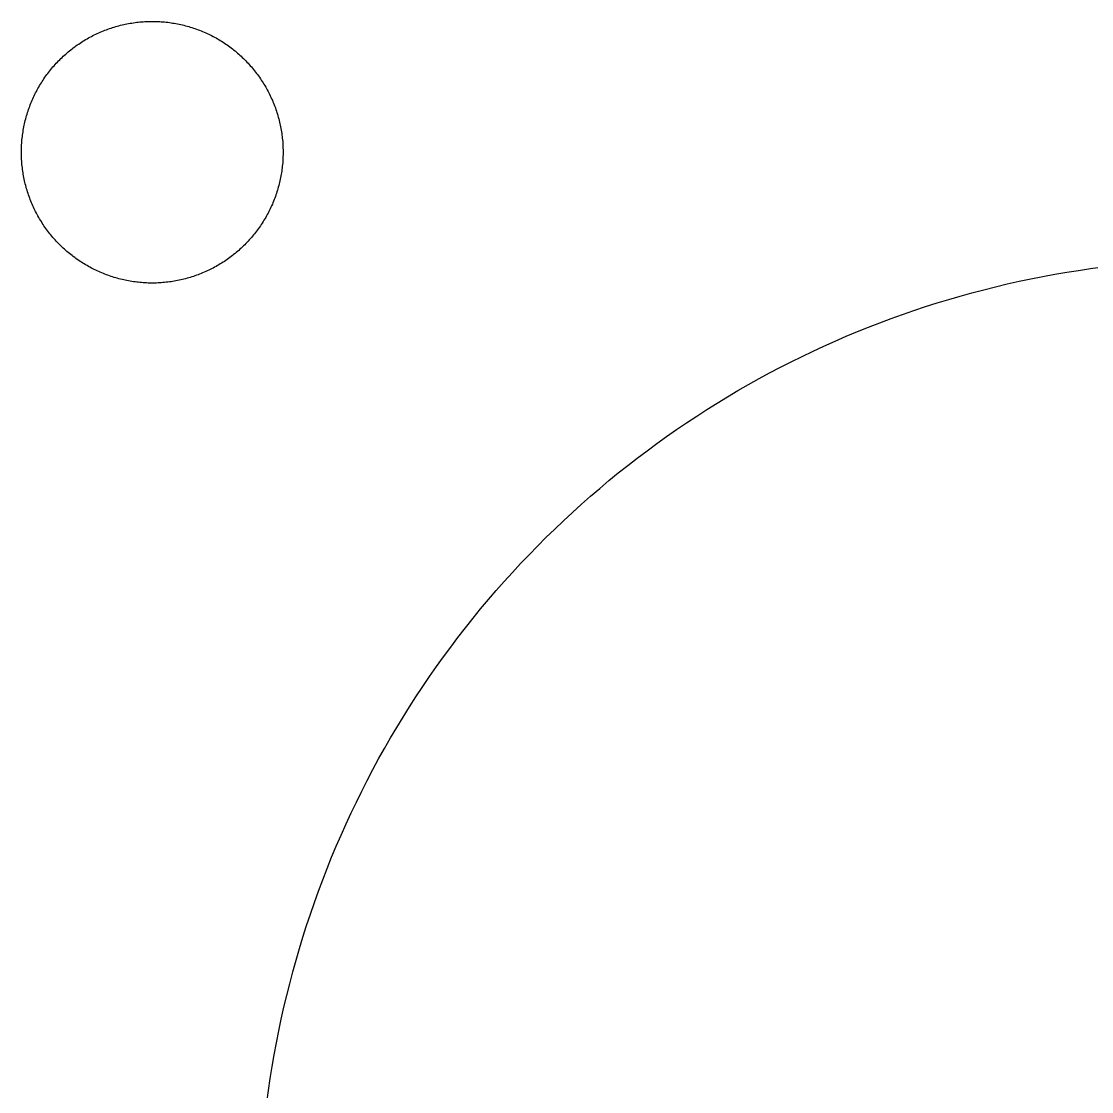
# Model space of a CAD drawing. Header units: metres. Extents: x -136 to 200, y -122 to 130.
# Drawn here: x 141.27 to 149.04, y 50.96 to 58.73 of the extents above; entities that cross this region are included whole.
import ezdxf

# ---------------------------------------------------------------- set-up
doc = ezdxf.new("R2010")
doc.units = ezdxf.units.M

msp = doc.modelspace()

# ---------------------------------------------------------------- linework, layer by layer
for p, q in [((141.889, 58.6679), (141.9, 58.672)), ((141.9, 58.672), (141.911, 58.676)), ((141.911, 58.676), (141.923, 58.6798)), ((141.923, 58.6798), (141.934, 58.6835)), ((141.934, 58.6835), (141.945, 58.687)), ((141.945, 58.687), (141.957, 58.6904)), ((141.957, 58.6904), (141.968, 58.6937)), ((141.968, 58.6937), (141.98, 58.6968)), ((141.98, 58.6968), (141.991, 58.6998)), ((141.991, 58.6998), (142.003, 58.7026)), ((142.003, 58.7026), (142.015, 58.7053)), ((142.015, 58.7053), (142.026, 58.7078)), ((142.026, 58.7078), (142.038, 58.7102)), ((142.038, 58.7102), (142.05, 58.7124)), ((142.05, 58.7124), (142.061, 58.7145)), ((142.061, 58.7145), (142.073, 58.7165)), ((142.073, 58.7165), (142.085, 58.7183)), ((142.085, 58.7183), (142.097, 58.7199)), ((142.097, 58.7199), (142.109, 58.7214)), ((142.109, 58.7214), (142.121, 58.7227)), ((142.121, 58.7227), (142.132, 58.724)), ((142.132, 58.724), (142.144, 58.725)), ((142.144, 58.725), (142.156, 58.7259)), ((142.156, 58.7259), (142.168, 58.7267)), ((142.168, 58.7267), (142.18, 58.7272)), ((142.18, 58.7272), (142.192, 58.7277)), ((142.192, 58.7277), (142.204, 58.728)), ((142.204, 58.728), (142.216, 58.7281)), ((142.216, 58.7281), (142.228, 58.7281)), ((142.228, 58.7281), (142.24, 58.728)), ((142.24, 58.728), (142.252, 58.7277)), ((142.252, 58.7277), (142.264, 58.7272)), ((142.264, 58.7272), (142.276, 58.7267)), ((142.276, 58.7267), (142.287, 58.7259)), ((142.287, 58.7259), (142.299, 58.725)), ((142.299, 58.725), (142.311, 58.724)), ((142.311, 58.724), (142.323, 58.7227)), ((142.323, 58.7227), (142.335, 58.7214)), ((142.335, 58.7214), (142.347, 58.7199)), ((142.347, 58.7199), (142.359, 58.7183)), ((142.359, 58.7183), (142.37, 58.7165)), ((142.37, 58.7165), (142.382, 58.7145)), ((142.382, 58.7145), (142.394, 58.7124)), ((142.394, 58.7124), (142.406, 58.7102)), ((142.406, 58.7102), (142.417, 58.7078)), ((142.417, 58.7078), (142.429, 58.7053)), ((142.429, 58.7053), (142.441, 58.7026)), ((142.441, 58.7026), (142.452, 58.6998)), ((142.452, 58.6998), (142.464, 58.6968)), ((142.464, 58.6968), (142.475, 58.6937)), ((142.475, 58.6937), (142.487, 58.6904)), ((142.487, 58.6904), (142.498, 58.687)), ((142.498, 58.687), (142.51, 58.6835)), ((142.51, 58.6835), (142.521, 58.6798)), ((142.521, 58.6798), (142.532, 58.676)), ((142.532, 58.676), (142.544, 58.672)), ((142.544, 58.672), (142.555, 58.6679)), ((141.728, 58.5897), (141.738, 58.5959)), ((141.738, 58.5959), (141.749, 58.6019)), ((141.749, 58.6019), (141.759, 58.6078)), ((141.759, 58.6078), (141.769, 58.6135)), ((141.769, 58.6135), (141.78, 58.6191)), ((141.78, 58.6191), (141.791, 58.6246)), ((141.791, 58.6246), (141.801, 58.63)), ((141.801, 58.63), (141.812, 58.6352)), ((141.812, 58.6352), (141.823, 58.6403)), ((141.823, 58.6403), (141.834, 58.6452)), ((141.834, 58.6452), (141.845, 58.65)), ((141.845, 58.65), (141.856, 58.6547)), ((141.856, 58.6547), (141.867, 58.6592)), ((141.867, 58.6592), (141.878, 58.6636)), ((141.878, 58.6636), (141.889, 58.6679)), ((142.555, 58.6679), (142.566, 58.6636)), ((142.566, 58.6636), (142.577, 58.6592)), ((142.577, 58.6592), (142.588, 58.6547)), ((142.588, 58.6547), (142.599, 58.65)), ((142.599, 58.65), (142.61, 58.6452)), ((142.61, 58.6452), (142.621, 58.6403)), ((142.621, 58.6403), (142.632, 58.6352)), ((142.632, 58.6352), (142.642, 58.63)), ((142.642, 58.63), (142.653, 58.6246)), ((142.653, 58.6246), (142.664, 58.6191)), ((142.664, 58.6191), (142.674, 58.6135)), ((142.674, 58.6135), (142.685, 58.6078)), ((142.685, 58.6078), (142.695, 58.6019)), ((142.695, 58.6019), (142.705, 58.5959)), ((142.705, 58.5959), (142.716, 58.5897)), ((141.621, 58.5139), (141.63, 58.5214)), ((141.63, 58.5214), (141.64, 58.5288)), ((141.64, 58.5288), (141.649, 58.5361)), ((141.649, 58.5361), (141.659, 58.5432)), ((141.659, 58.5432), (141.668, 58.5502)), ((141.668, 58.5502), (141.678, 58.5571)), ((141.678, 58.5571), (141.688, 58.5639)), ((141.688, 58.5639), (141.698, 58.5705)), ((141.698, 58.5705), (141.708, 58.5771)), ((141.708, 58.5771), (141.718, 58.5835)), ((141.718, 58.5835), (141.728, 58.5897)), ((142.716, 58.5897), (142.726, 58.5835)), ((142.726, 58.5835), (142.736, 58.5771)), ((142.736, 58.5771), (142.746, 58.5705)), ((142.746, 58.5705), (142.756, 58.5639)), ((142.756, 58.5639), (142.766, 58.5571)), ((142.766, 58.5571), (142.775, 58.5502)), ((142.775, 58.5502), (142.785, 58.5432)), ((142.785, 58.5432), (142.795, 58.5361)), ((142.795, 58.5361), (142.804, 58.5288)), ((142.804, 58.5288), (142.813, 58.5214)), ((142.813, 58.5214), (142.823, 58.5139)), ((141.533, 58.4328), (141.542, 58.4414)), ((141.542, 58.4414), (141.55, 58.4499)), ((141.55, 58.4499), (141.559, 58.4583)), ((141.559, 58.4583), (141.567, 58.4666)), ((141.567, 58.4666), (141.576, 58.4748)), ((141.576, 58.4748), (141.585, 58.4828)), ((141.585, 58.4828), (141.594, 58.4908)), ((141.594, 58.4908), (141.603, 58.4986)), ((141.603, 58.4986), (141.612, 58.5063)), ((141.612, 58.5063), (141.621, 58.5139)), ((142.823, 58.5139), (142.832, 58.5063)), ((142.832, 58.5063), (142.841, 58.4986)), ((142.841, 58.4986), (142.85, 58.4908)), ((142.85, 58.4908), (142.859, 58.4828)), ((142.859, 58.4828), (142.868, 58.4748)), ((142.868, 58.4748), (142.876, 58.4666)), ((142.876, 58.4666), (142.885, 58.4583)), ((142.885, 58.4583), (142.894, 58.4499)), ((142.894, 58.4499), (142.902, 58.4414)), ((142.902, 58.4414), (142.91, 58.4328)), ((141.464, 58.351), (141.471, 58.3604)), ((141.471, 58.3604), (141.479, 58.3698)), ((141.479, 58.3698), (141.486, 58.3791)), ((141.486, 58.3791), (141.494, 58.3883)), ((141.494, 58.3883), (141.501, 58.3974)), ((141.501, 58.3974), (141.509, 58.4064)), ((141.509, 58.4064), (141.517, 58.4153)), ((141.517, 58.4153), (141.525, 58.4241)), ((141.525, 58.4241), (141.533, 58.4328)), ((142.91, 58.4328), (142.918, 58.4241)), ((142.918, 58.4241), (142.926, 58.4153)), ((142.926, 58.4153), (142.934, 58.4064)), ((142.934, 58.4064), (142.942, 58.3974)), ((142.942, 58.3974), (142.95, 58.3883)), ((142.95, 58.3883), (142.958, 58.3791)), ((142.958, 58.3791), (142.965, 58.3698)), ((142.965, 58.3698), (142.972, 58.3604)), ((142.972, 58.3604), (142.98, 58.351)), ((141.41, 58.272), (141.417, 58.2822)), ((141.417, 58.2822), (141.423, 58.2922)), ((141.423, 58.2922), (141.429, 58.3022)), ((141.429, 58.3022), (141.436, 58.3121)), ((141.436, 58.3121), (141.443, 58.322)), ((141.443, 58.322), (141.45, 58.3317)), ((141.45, 58.3317), (141.457, 58.3414)), ((141.457, 58.3414), (141.464, 58.351)), ((142.98, 58.351), (142.987, 58.3414)), ((142.987, 58.3414), (142.994, 58.3317)), ((142.994, 58.3317), (143.001, 58.322)), ((143.001, 58.322), (143.008, 58.3121)), ((143.008, 58.3121), (143.014, 58.3022)), ((143.014, 58.3022), (143.021, 58.2922)), ((143.021, 58.2922), (143.027, 58.2822)), ((143.027, 58.2822), (143.033, 58.272)), ((141.37, 58.1988), (141.375, 58.2095)), ((141.375, 58.2095), (141.381, 58.2201)), ((141.381, 58.2201), (141.386, 58.2306)), ((141.386, 58.2306), (141.392, 58.2411)), ((141.392, 58.2411), (141.398, 58.2514)), ((141.398, 58.2514), (141.404, 58.2617)), ((141.404, 58.2617), (141.41, 58.272)), ((143.033, 58.272), (143.04, 58.2617)), ((143.04, 58.2617), (143.046, 58.2514)), ((143.046, 58.2514), (143.051, 58.2411)), ((143.051, 58.2411), (143.057, 58.2306)), ((143.057, 58.2306), (143.063, 58.2201)), ((143.063, 58.2201), (143.068, 58.2095)), ((143.068, 58.2095), (143.074, 58.1988)), ((141.336, 58.1223), (141.341, 58.1334)), ((141.341, 58.1334), (141.345, 58.1445)), ((141.345, 58.1445), (141.35, 58.1555)), ((141.35, 58.1555), (141.355, 58.1664)), ((141.355, 58.1664), (141.36, 58.1772)), ((141.36, 58.1772), (141.365, 58.188)), ((141.365, 58.188), (141.37, 58.1988)), ((143.074, 58.1988), (143.079, 58.188)), ((143.079, 58.188), (143.084, 58.1772)), ((143.084, 58.1772), (143.089, 58.1664)), ((143.089, 58.1664), (143.094, 58.1555)), ((143.094, 58.1555), (143.098, 58.1445)), ((143.098, 58.1445), (143.103, 58.1334)), ((143.103, 58.1334), (143.107, 58.1223)), ((141.31, 58.0432), (141.313, 58.0547)), ((141.313, 58.0547), (141.316, 58.0661)), ((141.316, 58.0661), (141.32, 58.0774)), ((141.32, 58.0774), (141.324, 58.0887)), ((141.324, 58.0887), (141.328, 58.1)), ((141.328, 58.1), (141.332, 58.1112)), ((141.332, 58.1112), (141.336, 58.1223)), ((143.107, 58.1223), (143.112, 58.1112)), ((143.112, 58.1112), (143.116, 58.1)), ((143.116, 58.1), (143.12, 58.0887)), ((143.12, 58.0887), (143.123, 58.0774)), ((143.123, 58.0774), (143.127, 58.0661)), ((143.127, 58.0661), (143.131, 58.0547)), ((143.131, 58.0547), (143.134, 58.0432)), ((141.29, 57.962), (141.292, 57.9737)), ((141.292, 57.9737), (141.295, 57.9854)), ((141.295, 57.9854), (141.297, 57.997)), ((141.297, 57.997), (141.3, 58.0086)), ((141.3, 58.0086), (141.303, 58.0202)), ((141.303, 58.0202), (141.306, 58.0317)), ((141.306, 58.0317), (141.31, 58.0432)), ((143.134, 58.0432), (143.137, 58.0317)), ((143.137, 58.0317), (143.14, 58.0202)), ((143.14, 58.0202), (143.143, 58.0086)), ((143.143, 58.0086), (143.146, 57.997)), ((143.146, 57.997), (143.149, 57.9854)), ((143.149, 57.9854), (143.151, 57.9737)), ((143.151, 57.9737), (143.154, 57.962)), ((141.279, 57.8913), (141.28, 57.9032)), ((141.28, 57.9032), (141.282, 57.915)), ((141.282, 57.915), (141.284, 57.9268)), ((141.284, 57.9268), (141.285, 57.9386)), ((141.285, 57.9386), (141.288, 57.9503)), ((141.288, 57.9503), (141.29, 57.962)), ((143.154, 57.962), (143.156, 57.9503)), ((143.156, 57.9503), (143.158, 57.9386)), ((143.158, 57.9386), (143.16, 57.9268)), ((143.16, 57.9268), (143.162, 57.915)), ((143.162, 57.915), (143.164, 57.9032)), ((143.164, 57.9032), (143.165, 57.8913)), ((141.272, 57.808), (141.273, 57.8199)), ((141.273, 57.8319), (141.274, 57.8438)), ((141.273, 57.8199), (141.273, 57.8319)), ((141.274, 57.8438), (141.275, 57.8557)), ((141.275, 57.8557), (141.276, 57.8676)), ((141.276, 57.8676), (141.277, 57.8794)), ((141.277, 57.8794), (141.279, 57.8913)), ((143.165, 57.8913), (143.166, 57.8794)), ((143.166, 57.8794), (143.168, 57.8676)), ((143.168, 57.8676), (143.169, 57.8557)), ((143.169, 57.8557), (143.17, 57.8438)), ((143.17, 57.8438), (143.17, 57.8319)), ((143.17, 57.8319), (143.171, 57.8199)), ((143.171, 57.8199), (143.171, 57.808)), ((141.272, 57.7961), (141.272, 57.808)), ((141.272, 57.7841), (141.272, 57.7961)), ((141.272, 57.7722), (141.272, 57.7841)), ((141.272, 57.7603), (141.272, 57.7722)), ((141.272, 57.7483), (141.272, 57.7603)), ((141.273, 57.7364), (141.272, 57.7483)), ((143.171, 57.808), (143.172, 57.7961)), ((143.172, 57.7603), (143.171, 57.7483)), ((143.171, 57.7483), (143.171, 57.7364)), ((143.172, 57.7961), (143.172, 57.7841)), ((143.172, 57.7841), (143.172, 57.7722)), ((143.172, 57.7722), (143.172, 57.7603)), ((141.273, 57.7245), (141.273, 57.7364)), ((141.274, 57.7126), (141.273, 57.7245)), ((141.275, 57.7007), (141.274, 57.7126)), ((141.276, 57.6888), (141.275, 57.7007)), ((141.277, 57.6769), (141.276, 57.6888)), ((141.279, 57.665), (141.277, 57.6769)), ((141.28, 57.6532), (141.279, 57.665)), ((143.165, 57.665), (143.164, 57.6532)), ((143.166, 57.6769), (143.165, 57.665)), ((143.168, 57.6888), (143.166, 57.6769)), ((143.169, 57.7007), (143.168, 57.6888)), ((143.17, 57.7126), (143.169, 57.7007)), ((143.171, 57.7364), (143.17, 57.7245)), ((143.17, 57.7245), (143.17, 57.7126)), ((141.282, 57.6414), (141.28, 57.6532)), ((141.284, 57.6295), (141.282, 57.6414)), ((141.285, 57.6178), (141.284, 57.6295)), ((141.288, 57.606), (141.285, 57.6178)), ((141.29, 57.5943), (141.288, 57.606)), ((141.292, 57.5826), (141.29, 57.5943)), ((141.295, 57.5709), (141.292, 57.5826)), ((143.151, 57.5826), (143.149, 57.5709)), ((143.154, 57.5943), (143.151, 57.5826)), ((143.156, 57.606), (143.154, 57.5943)), ((143.158, 57.6178), (143.156, 57.606)), ((143.16, 57.6295), (143.158, 57.6178)), ((143.162, 57.6414), (143.16, 57.6295)), ((143.164, 57.6532), (143.162, 57.6414)), ((141.297, 57.5593), (141.295, 57.5709)), ((141.3, 57.5477), (141.297, 57.5593)), ((141.303, 57.5361), (141.3, 57.5477)), ((141.306, 57.5246), (141.303, 57.5361)), ((141.31, 57.5131), (141.306, 57.5246)), ((141.313, 57.5017), (141.31, 57.5131)), ((143.134, 57.5131), (143.131, 57.5017)), ((143.137, 57.5246), (143.134, 57.5131)), ((143.14, 57.5361), (143.137, 57.5246)), ((143.143, 57.5477), (143.14, 57.5361)), ((143.146, 57.5593), (143.143, 57.5477)), ((143.149, 57.5709), (143.146, 57.5593)), ((141.316, 57.4903), (141.313, 57.5017)), ((141.32, 57.4789), (141.316, 57.4903)), ((141.324, 57.4676), (141.32, 57.4789)), ((141.328, 57.4564), (141.324, 57.4676)), ((141.332, 57.4452), (141.328, 57.4564)), ((141.336, 57.434), (141.332, 57.4452)), ((141.341, 57.4229), (141.336, 57.434)), ((143.107, 57.434), (143.103, 57.4229)), ((143.112, 57.4452), (143.107, 57.434)), ((143.116, 57.4564), (143.112, 57.4452)), ((143.12, 57.4676), (143.116, 57.4564)), ((143.123, 57.4789), (143.12, 57.4676)), ((143.127, 57.4903), (143.123, 57.4789)), ((143.131, 57.5017), (143.127, 57.4903)), ((141.345, 57.4119), (141.341, 57.4229)), ((141.35, 57.4009), (141.345, 57.4119)), ((141.355, 57.39), (141.35, 57.4009)), ((141.36, 57.3791), (141.355, 57.39)), ((141.365, 57.3683), (141.36, 57.3791)), ((141.37, 57.3575), (141.365, 57.3683)), ((141.375, 57.3469), (141.37, 57.3575)), ((143.074, 57.3575), (143.068, 57.3469)), ((143.079, 57.3683), (143.074, 57.3575)), ((143.084, 57.3791), (143.079, 57.3683)), ((143.089, 57.39), (143.084, 57.3791)), ((143.094, 57.4009), (143.089, 57.39)), ((143.098, 57.4119), (143.094, 57.4009)), ((143.103, 57.4229), (143.098, 57.4119)), ((141.381, 57.3363), (141.375, 57.3469)), ((141.386, 57.3257), (141.381, 57.3363)), ((141.392, 57.3153), (141.386, 57.3257)), ((141.398, 57.3049), (141.392, 57.3153)), ((141.404, 57.2946), (141.398, 57.3049)), ((141.41, 57.2843), (141.404, 57.2946)), ((141.417, 57.2742), (141.41, 57.2843)), ((141.423, 57.2641), (141.417, 57.2742)), ((143.027, 57.2742), (143.021, 57.2641)), ((143.033, 57.2843), (143.027, 57.2742)), ((143.04, 57.2946), (143.033, 57.2843)), ((143.046, 57.3049), (143.04, 57.2946)), ((143.051, 57.3153), (143.046, 57.3049)), ((143.057, 57.3257), (143.051, 57.3153)), ((143.063, 57.3363), (143.057, 57.3257)), ((143.068, 57.3469), (143.063, 57.3363)), ((141.429, 57.2541), (141.423, 57.2641)), ((141.436, 57.2442), (141.429, 57.2541)), ((141.443, 57.2344), (141.436, 57.2442)), ((141.45, 57.2246), (141.443, 57.2344)), ((141.457, 57.215), (141.45, 57.2246)), ((141.464, 57.2054), (141.457, 57.215)), ((141.471, 57.1959), (141.464, 57.2054)), ((141.479, 57.1865), (141.471, 57.1959)), ((142.972, 57.1959), (142.965, 57.1865)), ((142.98, 57.2054), (142.972, 57.1959)), ((142.987, 57.215), (142.98, 57.2054)), ((142.994, 57.2246), (142.987, 57.215)), ((143.001, 57.2344), (142.994, 57.2246)), ((143.008, 57.2442), (143.001, 57.2344)), ((143.014, 57.2541), (143.008, 57.2442)), ((143.021, 57.2641), (143.014, 57.2541)), ((141.486, 57.1772), (141.479, 57.1865)), ((141.494, 57.168), (141.486, 57.1772)), ((141.501, 57.1589), (141.494, 57.168)), ((141.509, 57.1499), (141.501, 57.1589)), ((141.517, 57.141), (141.509, 57.1499)), ((141.525, 57.1322), (141.517, 57.141)), ((141.533, 57.1235), (141.525, 57.1322)), ((141.542, 57.1149), (141.533, 57.1235)), ((142.91, 57.1235), (142.902, 57.1149)), ((142.918, 57.1322), (142.91, 57.1235)), ((142.926, 57.141), (142.918, 57.1322)), ((142.934, 57.1499), (142.926, 57.141)), ((142.942, 57.1589), (142.934, 57.1499)), ((142.95, 57.168), (142.942, 57.1589)), ((142.958, 57.1772), (142.95, 57.168)), ((142.965, 57.1865), (142.958, 57.1772)), ((141.55, 57.1064), (141.542, 57.1149)), ((141.559, 57.098), (141.55, 57.1064)), ((141.567, 57.0898), (141.559, 57.098)), ((141.576, 57.0816), (141.567, 57.0898)), ((141.585, 57.0735), (141.576, 57.0816)), ((141.594, 57.0656), (141.585, 57.0735)), ((141.603, 57.0577), (141.594, 57.0656)), ((141.612, 57.05), (141.603, 57.0577)), ((141.621, 57.0424), (141.612, 57.05)), ((141.63, 57.0349), (141.621, 57.0424)), ((142.823, 57.0424), (142.813, 57.0349)), ((142.832, 57.05), (142.823, 57.0424)), ((142.841, 57.0577), (142.832, 57.05)), ((142.85, 57.0656), (142.841, 57.0577)), ((142.859, 57.0735), (142.85, 57.0656)), ((142.868, 57.0816), (142.859, 57.0735)), ((142.876, 57.0898), (142.868, 57.0816)), ((142.885, 57.098), (142.876, 57.0898)), ((142.894, 57.1064), (142.885, 57.098)), ((142.902, 57.1149), (142.894, 57.1064)), ((141.64, 57.0275), (141.63, 57.0349)), ((141.649, 57.0203), (141.64, 57.0275)), ((141.659, 57.0131), (141.649, 57.0203)), ((141.668, 57.0061), (141.659, 57.0131)), ((141.678, 56.9992), (141.668, 57.0061)), ((141.688, 56.9924), (141.678, 56.9992)), ((141.698, 56.9858), (141.688, 56.9924)), ((141.708, 56.9793), (141.698, 56.9858)), ((141.718, 56.9729), (141.708, 56.9793)), ((141.728, 56.9666), (141.718, 56.9729)), ((141.738, 56.9605), (141.728, 56.9666)), ((141.749, 56.9545), (141.738, 56.9605)), ((142.705, 56.9605), (142.695, 56.9545)), ((142.716, 56.9666), (142.705, 56.9605)), ((142.726, 56.9729), (142.716, 56.9666)), ((142.736, 56.9793), (142.726, 56.9729)), ((142.746, 56.9858), (142.736, 56.9793)), ((142.756, 56.9924), (142.746, 56.9858)), ((142.766, 56.9992), (142.756, 56.9924)), ((142.775, 57.0061), (142.766, 56.9992)), ((142.785, 57.0131), (142.775, 57.0061)), ((142.795, 57.0203), (142.785, 57.0131)), ((142.804, 57.0275), (142.795, 57.0203)), ((142.813, 57.0349), (142.804, 57.0275)), ((141.759, 56.9486), (141.749, 56.9545)), ((141.769, 56.9428), (141.759, 56.9486)), ((141.78, 56.9372), (141.769, 56.9428)), ((141.791, 56.9317), (141.78, 56.9372)), ((141.801, 56.9264), (141.791, 56.9317)), ((141.812, 56.9211), (141.801, 56.9264)), ((141.823, 56.9161), (141.812, 56.9211)), ((141.834, 56.9111), (141.823, 56.9161)), ((141.845, 56.9063), (141.834, 56.9111)), ((141.856, 56.9016), (141.845, 56.9063)), ((141.867, 56.8971), (141.856, 56.9016)), ((141.878, 56.8927), (141.867, 56.8971)), ((141.889, 56.8884), (141.878, 56.8927)), ((141.9, 56.8843), (141.889, 56.8884)), ((141.911, 56.8804), (141.9, 56.8843)), ((142.544, 56.8843), (142.532, 56.8804)), ((142.555, 56.8884), (142.544, 56.8843)), ((142.566, 56.8927), (142.555, 56.8884)), ((142.577, 56.8971), (142.566, 56.8927)), ((142.588, 56.9016), (142.577, 56.8971)), ((142.599, 56.9063), (142.588, 56.9016)), ((142.61, 56.9111), (142.599, 56.9063)), ((142.621, 56.9161), (142.61, 56.9111)), ((142.632, 56.9211), (142.621, 56.9161)), ((142.642, 56.9264), (142.632, 56.9211)), ((142.653, 56.9317), (142.642, 56.9264)), ((142.664, 56.9372), (142.653, 56.9317)), ((142.674, 56.9428), (142.664, 56.9372)), ((142.685, 56.9486), (142.674, 56.9428)), ((142.695, 56.9545), (142.685, 56.9486)), ((148.688, 56.876), (148.775, 56.8919)), ((148.775, 56.8919), (148.862, 56.9068)), ((148.862, 56.9068), (148.948, 56.9205)), ((148.948, 56.9205), (149.035, 56.9332)), ((149.035, 56.9332), (149.123, 56.9448)), ((141.923, 56.8765), (141.911, 56.8804)), ((141.934, 56.8728), (141.923, 56.8765)), ((141.945, 56.8693), (141.934, 56.8728)), ((141.957, 56.8659), (141.945, 56.8693)), ((141.968, 56.8626), (141.957, 56.8659)), ((141.98, 56.8595), (141.968, 56.8626)), ((141.991, 56.8566), (141.98, 56.8595)), ((142.003, 56.8537), (141.991, 56.8566)), ((142.015, 56.851), (142.003, 56.8537)), ((142.026, 56.8485), (142.015, 56.851)), ((142.038, 56.8461), (142.026, 56.8485)), ((142.05, 56.8439), (142.038, 56.8461)), ((142.061, 56.8418), (142.05, 56.8439)), ((142.073, 56.8399), (142.061, 56.8418)), ((142.085, 56.8381), (142.073, 56.8399)), ((142.097, 56.8364), (142.085, 56.8381)), ((142.109, 56.8349), (142.097, 56.8364)), ((142.121, 56.8336), (142.109, 56.8349)), ((142.132, 56.8324), (142.121, 56.8336)), ((142.144, 56.8313), (142.132, 56.8324)), ((142.156, 56.8304), (142.144, 56.8313)), ((142.168, 56.8297), (142.156, 56.8304)), ((142.18, 56.8291), (142.168, 56.8297)), ((142.192, 56.8286), (142.18, 56.8291)), ((142.204, 56.8283), (142.192, 56.8286)), ((142.216, 56.8282), (142.204, 56.8283)), ((142.228, 56.8282), (142.216, 56.8282)), ((142.24, 56.8283), (142.228, 56.8282)), ((142.252, 56.8286), (142.24, 56.8283)), ((142.264, 56.8291), (142.252, 56.8286)), ((142.276, 56.8297), (142.264, 56.8291)), ((142.287, 56.8304), (142.276, 56.8297)), ((142.299, 56.8313), (142.287, 56.8304)), ((142.311, 56.8324), (142.299, 56.8313)), ((142.323, 56.8336), (142.311, 56.8324)), ((142.335, 56.8349), (142.323, 56.8336)), ((142.347, 56.8364), (142.335, 56.8349)), ((142.359, 56.8381), (142.347, 56.8364)), ((142.37, 56.8399), (142.359, 56.8381)), ((142.382, 56.8418), (142.37, 56.8399)), ((142.394, 56.8439), (142.382, 56.8418)), ((142.406, 56.8461), (142.394, 56.8439)), ((142.417, 56.8485), (142.406, 56.8461)), ((142.429, 56.851), (142.417, 56.8485)), ((142.441, 56.8537), (142.429, 56.851)), ((142.452, 56.8566), (142.441, 56.8537)), ((142.464, 56.8595), (142.452, 56.8566)), ((142.475, 56.8626), (142.464, 56.8595)), ((142.487, 56.8659), (142.475, 56.8626)), ((142.498, 56.8693), (142.487, 56.8659)), ((142.51, 56.8728), (142.498, 56.8693)), ((142.521, 56.8765), (142.51, 56.8728)), ((142.532, 56.8804), (142.521, 56.8765)), ((148.345, 56.8014), (148.43, 56.8217)), ((148.43, 56.8217), (148.516, 56.8409)), ((148.516, 56.8409), (148.602, 56.859)), ((148.602, 56.859), (148.688, 56.876)), ((148.005, 56.7096), (148.089, 56.7342)), ((148.089, 56.7342), (148.174, 56.7577)), ((148.174, 56.7577), (148.259, 56.7801)), ((148.259, 56.7801), (148.345, 56.8014)), ((147.753, 56.6297), (147.837, 56.6574)), ((147.837, 56.6574), (147.921, 56.6841)), ((147.921, 56.6841), (148.005, 56.7096)), ((147.588, 56.5711), (147.67, 56.6009)), ((147.67, 56.6009), (147.753, 56.6297)), ((147.342, 56.4755), (147.423, 56.5084)), ((147.423, 56.5084), (147.505, 56.5403)), ((147.505, 56.5403), (147.588, 56.5711)), ((147.18, 56.4067), (147.26, 56.4416)), ((147.26, 56.4416), (147.342, 56.4755)), ((147.02, 56.3338), (147.099, 56.3707)), ((147.099, 56.3707), (147.18, 56.4067)), ((146.861, 56.2569), (146.94, 56.2958)), ((146.94, 56.2958), (147.02, 56.3338)), ((146.705, 56.176), (146.783, 56.2169)), ((146.783, 56.2169), (146.861, 56.2569)), ((146.551, 56.0913), (146.628, 56.1341)), ((146.628, 56.1341), (146.705, 56.176)), ((146.399, 56.0027), (146.475, 56.0475)), ((146.475, 56.0475), (146.551, 56.0913)), ((146.249, 55.9103), (146.324, 55.957)), ((146.324, 55.957), (146.399, 56.0027)), ((146.175, 55.8627), (146.249, 55.9103)), ((146.029, 55.7647), (146.102, 55.8142)), ((146.102, 55.8142), (146.175, 55.8627)), ((145.957, 55.7144), (146.029, 55.7647)), ((145.815, 55.611), (145.886, 55.6631)), ((145.886, 55.6631), (145.957, 55.7144)), ((145.744, 55.5579), (145.815, 55.611)), ((145.606, 55.4492), (145.675, 55.504)), ((145.675, 55.504), (145.744, 55.5579)), ((145.538, 55.3936), (145.606, 55.4492)), ((145.404, 55.2798), (145.471, 55.3371)), ((145.471, 55.3371), (145.538, 55.3936)), ((145.338, 55.2216), (145.404, 55.2798)), ((145.273, 55.1626), (145.338, 55.2216)), ((145.144, 55.0422), (145.208, 55.1028)), ((145.208, 55.1028), (145.273, 55.1626)), ((145.081, 54.9807), (145.144, 55.0422)), ((145.019, 54.9185), (145.081, 54.9807)), ((144.958, 54.8556), (145.019, 54.9185)), ((144.837, 54.7273), (144.897, 54.7918)), ((144.897, 54.7918), (144.958, 54.8556)), ((144.778, 54.6621), (144.837, 54.7273)), ((144.72, 54.5961), (144.778, 54.6621)), ((144.663, 54.5294), (144.72, 54.5961)), ((144.606, 54.462), (144.663, 54.5294)), ((144.551, 54.3938), (144.606, 54.462)), ((144.442, 54.2555), (144.496, 54.325)), ((144.496, 54.325), (144.551, 54.3938)), ((144.389, 54.1853), (144.442, 54.2555)), ((144.337, 54.1145), (144.389, 54.1853)), ((144.286, 54.043), (144.337, 54.1145)), ((144.235, 53.9709), (144.286, 54.043)), ((144.186, 53.8981), (144.235, 53.9709)), ((144.137, 53.8248), (144.186, 53.8981)), ((144.09, 53.7508), (144.137, 53.8248)), ((144.043, 53.6762), (144.09, 53.7508)), ((143.997, 53.6011), (144.043, 53.6762)), ((143.953, 53.5254), (143.997, 53.6011)), ((143.909, 53.4491), (143.953, 53.5254)), ((143.866, 53.3723), (143.909, 53.4491)), ((143.824, 53.2949), (143.866, 53.3723)), ((143.783, 53.2171), (143.824, 53.2949)), ((143.743, 53.1387), (143.783, 53.2171)), ((143.704, 53.0598), (143.743, 53.1387)), ((143.666, 52.9805), (143.704, 53.0598)), ((143.629, 52.9006), (143.666, 52.9805)), ((143.593, 52.8203), (143.629, 52.9006)), ((143.558, 52.7396), (143.593, 52.8203)), ((143.524, 52.6584), (143.558, 52.7396)), ((143.492, 52.5769), (143.524, 52.6584)), ((143.46, 52.4949), (143.492, 52.5769)), ((143.429, 52.4125), (143.46, 52.4949)), ((143.399, 52.3297), (143.429, 52.4125)), ((143.37, 52.2466), (143.399, 52.3297)), ((143.343, 52.1631), (143.37, 52.2466)), ((143.316, 52.0793), (143.343, 52.1631)), ((143.29, 51.9951), (143.316, 52.0793)), ((143.266, 51.9107), (143.29, 51.9951)), ((143.242, 51.8259), (143.266, 51.9107)), ((143.22, 51.7408), (143.242, 51.8259)), ((143.199, 51.6555), (143.22, 51.7408)), ((143.178, 51.5699), (143.199, 51.6555)), ((143.159, 51.484), (143.178, 51.5699)), ((143.141, 51.398), (143.159, 51.484)), ((143.124, 51.3117), (143.141, 51.398)), ((143.108, 51.2252), (143.124, 51.3117)), ((143.093, 51.1385), (143.108, 51.2252)), ((143.079, 51.0516), (143.093, 51.1385)), ((143.067, 50.9645), (143.079, 51.0516)), ((143.055, 50.8773), (143.067, 50.9645))]:
    msp.add_line(p, q)

doc.saveas('drawing.dxf')
